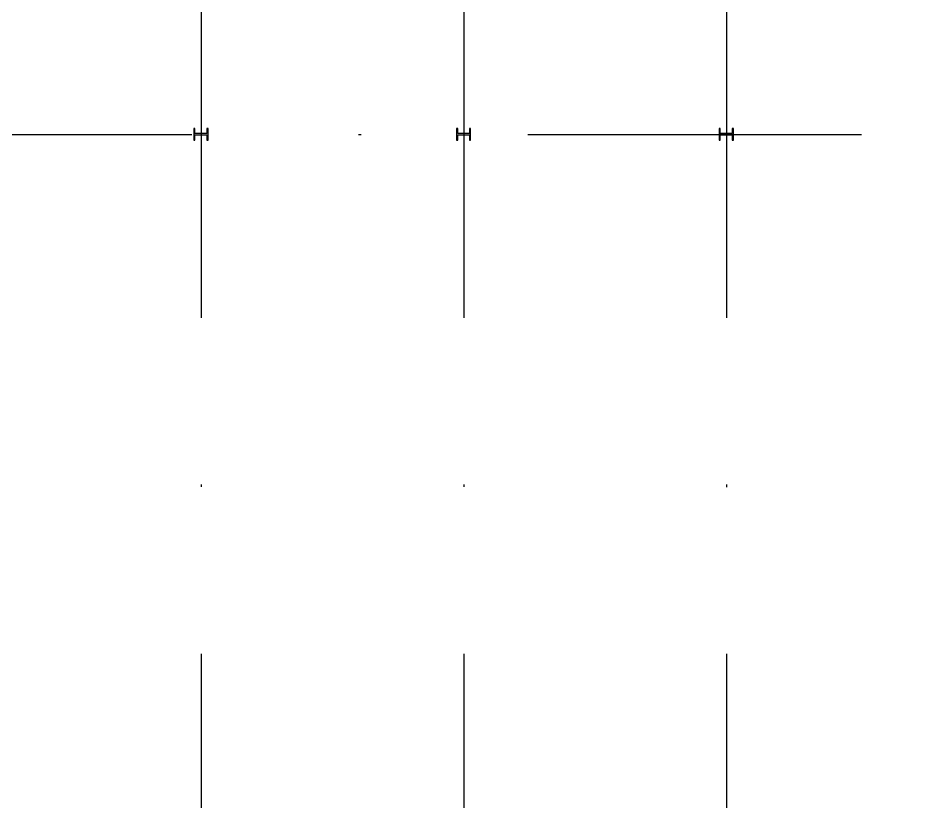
# Model space of a CAD drawing. Header units: millimetres. Extents: x 1263 to 3002, y 1308 to 2683.
# Drawn here: x 1298.14 to 1332.79, y 1384.46 to 1414.31 of the extents above; entities that cross this region are included whole.
import ezdxf

# ---------------------------------------------------------------- set-up
doc = ezdxf.new("R2010")
doc.units = ezdxf.units.MM
doc.linetypes.add('DASHDOT', pattern=[25.4, 12.7, -6.35, 0, -6.35])
doc.layers.add('1- 2', color=223, linetype='Continuous')
doc.layers.add('ejes', color=140, linetype='DASHDOT')

# ---------------------------------------------------------------- blocks, each defined once
blk = doc.blocks.new('planta conjunto')
at = {"layer": '1- 2', "lineweight": 25}
for points in [[(30.758, 55.02), (30.308, 55.02), (30.308, 55.217), (30.261, 55.217), (30.261, 54.767), (30.308, 54.767), (30.308, 54.972), (30.758, 54.972), (30.758, 54.767), (30.806, 54.767), (30.806, 55.217), (30.758, 55.217), (30.758, 55.02)], [(30.758, 55.02), (30.308, 55.02), (30.308, 55.217), (30.261, 55.217), (30.261, 54.767), (30.308, 54.767), (30.308, 54.972), (30.758, 54.972), (30.758, 54.767), (30.806, 54.767), (30.806, 55.217), (30.758, 55.217), (30.758, 55.02)], [(40.766, 55.02), (40.316, 55.02), (40.316, 55.217), (40.269, 55.217), (40.269, 54.767), (40.316, 54.767), (40.316, 54.972), (40.766, 54.972), (40.766, 54.767), (40.806, 54.767), (40.806, 55.217), (40.766, 55.217), (40.766, 55.02)], [(40.766, 55.02), (40.316, 55.02), (40.316, 55.217), (40.269, 55.217), (40.269, 54.767), (40.316, 54.767), (40.316, 54.972), (40.766, 54.972), (40.766, 54.767), (40.806, 54.767), (40.806, 55.217), (40.766, 55.217), (40.766, 55.02)], [(50.766, 55.02), (50.316, 55.02), (50.316, 55.217), (50.277, 55.217), (50.277, 54.767), (50.316, 54.767), (50.316, 54.972), (50.766, 54.972), (50.766, 54.767), (50.814, 54.767), (50.814, 55.217), (50.766, 55.217), (50.766, 55.02)], [(50.766, 55.02), (50.316, 55.02), (50.316, 55.217), (50.277, 55.217), (50.277, 54.767), (50.316, 54.767), (50.316, 54.972), (50.766, 54.972), (50.766, 54.767), (50.814, 54.767), (50.814, 55.217), (50.766, 55.217), (50.766, 55.02)]]:
    blk.add_lwpolyline(points, dxfattribs=at)
at = {"layer": 'ejes'}
for p, q in [((30.539, 86.208), (30.539, 0.474)), ((40.547, 86.208), (40.547, 0.474)), ((50.547, 86.2), (50.547, 0.474)), ((-8.01, 54.992), (162.449, 54.992))]:
    blk.add_line(p, q, dxfattribs=at)

msp = doc.modelspace()

# ---------------------------------------------------------------- block references
msp.add_blockref('planta conjunto', (1274.5697, 1354.89372))

doc.saveas('drawing.dxf')
